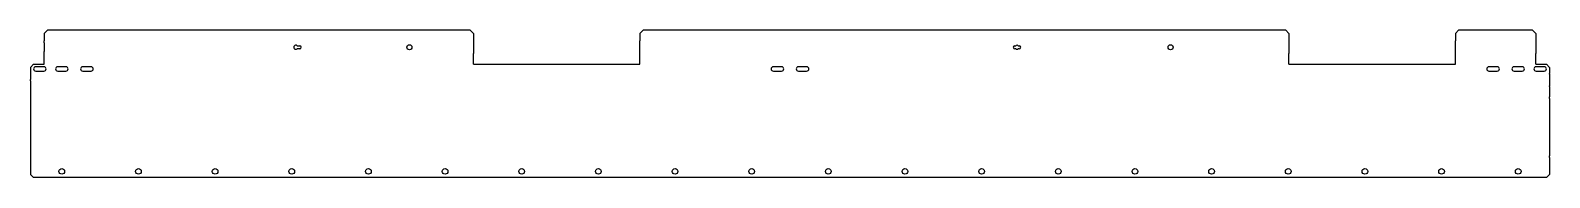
# Model space of a CAD drawing. Header units: millimetres. Extents: x -1328 to 1090, y 233 to 468.
import ezdxf

# ---------------------------------------------------------------- set-up
doc = ezdxf.new("R2010")
doc.units = ezdxf.units.MM
doc.layers.add('CALHA_DE_FIAÇÃO_', color=7, linetype='Continuous')
doc.layers.add('Default', color=7, linetype='Continuous')

# ---------------------------------------------------------------- blocks, each defined once
blk = doc.blocks.new('SE')
at = {"layer": 'CALHA_DE_FIAÇÃO_', "color": 7, "linetype": 'Continuous'}
for p, q in [((-1306.3, 462.8), (-1301.3, 467.8)), ((-1306.3, 462.8), (-1306.3, 450.8)), ((-628.1, 467.8), (-1301.3, 467.8)), ((-623.1, 462.8), (-628.1, 467.8)), ((-623.1, 462.8), (-623.1, 450.8)), ((-353.1, 467.8), (-358.1, 462.8)), ((-358.1, 462.8), (-358.1, 450.8)), ((669.7, 467.8), (-353.1, 467.8)), ((674.7, 462.8), (669.7, 467.8)), ((674.7, 462.8), (674.7, 450.8)), ((944.7, 467.8), (939.7, 462.8)), ((939.7, 462.8), (939.7, 450.8)), ((1062.7, 467.8), (944.7, 467.8)), ((1067.7, 462.8), (1062.7, 467.8)), ((1067.7, 462.8), (1067.7, 450.8)), ((-1306.3, 447.8), (-1306.3, 450.8)), ((-1306.3, 447.8), (-1306.3, 433.8)), ((-903.6, 443.3), (-899.7, 443.3)), ((-899.7, 438.3), (-903.6, 438.3)), ((-623.1, 450.8), (-623.1, 447.8)), ((-623.1, 447.8), (-623.1, 433.8)), ((-358.1, 447.8), (-358.1, 450.8)), ((-358.1, 433.8), (-358.1, 447.8)), ((238.5, 443.3), (239.9, 443.3)), ((239.9, 438.3), (238.5, 438.3)), ((244.1, 443.3), (245.5, 443.3)), ((245.5, 438.3), (244.1, 438.3)), ((674.7, 450.8), (674.7, 447.8)), ((674.7, 447.8), (674.7, 433.8)), ((939.7, 447.8), (939.7, 450.8)), ((939.7, 433.8), (939.7, 447.8)), ((1067.7, 450.8), (1067.7, 447.8)), ((1067.7, 447.8), (1067.7, 433.8)), ((-1328.3, 408.7), (-1323.3, 413.7)), ((-1323.3, 413.7), (-1306.3, 413.7)), ((-1306.3, 430.7), (-1306.3, 433.8)), ((-1306.3, 413.7), (-1306.3, 430.7)), ((-623.1, 433.8), (-623.1, 430.7)), ((-623.1, 413.7), (-623.1, 430.7)), ((-623.1, 413.7), (-358.1, 413.7)), ((-358.1, 430.7), (-358.1, 433.8)), ((-358.1, 413.7), (-358.1, 430.7)), ((674.7, 433.8), (674.7, 430.7)), ((674.7, 413.7), (674.7, 430.7)), ((674.7, 413.7), (939.7, 413.7)), ((939.7, 430.7), (939.7, 433.8)), ((939.7, 413.7), (939.7, 430.7)), ((1067.7, 433.8), (1067.7, 430.7)), ((1067.7, 413.7), (1067.7, 430.7)), ((1067.7, 413.7), (1084.7, 413.7)), ((1089.7, 408.7), (1084.7, 413.7)), ((-1328.3, 408.7), (-1328.3, 398.9)), ((-1328.3, 398.9), (-1328.3, 397.9)), ((-1328.3, 397.9), (-1328.3, 389.5)), ((-1328.3, 387.5), (-1328.3, 389.5)), ((-1328.3, 387.5), (-1328.3, 379.2)), ((-1306.8, 409.7), (-1319.8, 409.7)), ((-1319.8, 402.7), (-1306.8, 402.7)), ((-1271.8, 409.7), (-1284.8, 409.7)), ((-1284.8, 402.7), (-1271.8, 402.7)), ((-1231.8, 409.7), (-1244.8, 409.7)), ((-1244.8, 402.7), (-1231.8, 402.7)), ((-132.8, 409.7), (-145.8, 409.7)), ((-145.8, 402.7), (-132.8, 402.7)), ((-92.8, 409.7), (-105.8, 409.7)), ((-105.8, 402.7), (-92.8, 402.7)), ((1006.2, 409.7), (993.2, 409.7)), ((993.2, 402.7), (1006.2, 402.7)), ((1046.2, 409.7), (1033.2, 409.7)), ((1033.2, 402.7), (1046.2, 402.7)), ((1081.2, 409.7), (1068.2, 409.7)), ((1068.2, 402.7), (1081.2, 402.7)), ((1089.7, 408.7), (1089.7, 398.9)), ((1089.7, 397.9), (1089.7, 398.9)), ((1089.7, 397.9), (1089.7, 389.5)), ((1089.7, 389.5), (1089.7, 387.5)), ((1089.7, 387.5), (1089.7, 379.2)), ((-1328.3, 379.2), (-1328.3, 378.2)), ((-1328.3, 378.2), (-1328.3, 362)), ((1089.7, 378.2), (1089.7, 379.2)), ((1089.7, 378.2), (1089.7, 362)), ((-1328.3, 362), (-1328.3, 359)), ((-1328.3, 359), (-1328.3, 268)), ((1089.7, 359), (1089.7, 362)), ((1089.7, 359), (1089.7, 268)), ((-1328.3, 268), (-1328.3, 265)), ((1089.7, 265), (1089.7, 268)), ((-1328.3, 265), (-1328.3, 238)), ((1089.7, 265), (1089.7, 238)), ((-1328.3, 238), (-1323.3, 233)), ((1084.7, 233), (-1323.3, 233)), ((1084.7, 233), (1089.7, 238))]:
    blk.add_line(p, q, dxfattribs=at)
for centre, radius in [((-725.1, 440.8), 4), ((486.4, 440.8), 4), ((-1278.3, 243), 4.5), ((-1156.3, 243), 4.5), ((-1034.3, 243), 4.5), ((-912.3, 243), 4.5), ((-790.3, 243), 4.5), ((-668.3, 243), 4.5), ((-546.3, 243), 4.5), ((-424.3, 243), 4.5), ((-302.3, 243), 4.5), ((-180.3, 243), 4.5), ((-58.3, 243), 4.5), ((63.7, 243), 4.5), ((185.7, 243), 4.5), ((307.7, 243), 4.5), ((429.7, 243), 4.5), ((551.7, 243), 4.5), ((673.7, 243), 4.5), ((795.7, 243), 4.5), ((917.7, 243), 4.5), ((1039.7, 243), 4.5)]:
    blk.add_circle(centre, radius, dxfattribs=at)
for centre, radius, start, end in [((-906.7, 440.8), 2.5, 131.4908, 228.5092), ((-905.7, 440.8), 3.25, 50.2849, 144.8162), ((-905.7, 440.8), 3.25, 215.1838, 309.7151), ((-899.7, 440.8), 2.5, 270, 90), ((238.5, 440.8), 2.5, 90, 270), ((242, 440.8), 3.25, 50.2849, 129.7151), ((242, 440.8), 3.25, 230.2849, 309.7151), ((245.5, 440.8), 2.5, 270, 90), ((-1319.8, 406.2), 3.5, 90, 270), ((-1306.8, 406.2), 3.5, 270, 90), ((-1284.8, 406.2), 3.5, 90, 270), ((-1271.8, 406.2), 3.5, 270, 90), ((-1244.8, 406.2), 3.5, 90, 270), ((-1231.8, 406.2), 3.5, 270, 90), ((-145.8, 406.2), 3.5, 90, 270), ((-132.8, 406.2), 3.5, 270, 90), ((-105.8, 406.2), 3.5, 90, 270), ((-92.8, 406.2), 3.5, 270, 90), ((993.2, 406.2), 3.5, 90, 270), ((1006.2, 406.2), 3.5, 270, 90), ((1033.2, 406.2), 3.5, 90, 270), ((1046.2, 406.2), 3.5, 270, 90), ((1068.2, 406.2), 3.5, 90, 270), ((1081.2, 406.2), 3.5, 270, 90)]:
    blk.add_arc(centre, radius, start, end, dxfattribs=at)

msp = doc.modelspace()

# ---------------------------------------------------------------- block references
at = {"layer": 'Default'}
msp.add_blockref('SE', (0, 0), dxfattribs=at)

doc.saveas('drawing.dxf')
